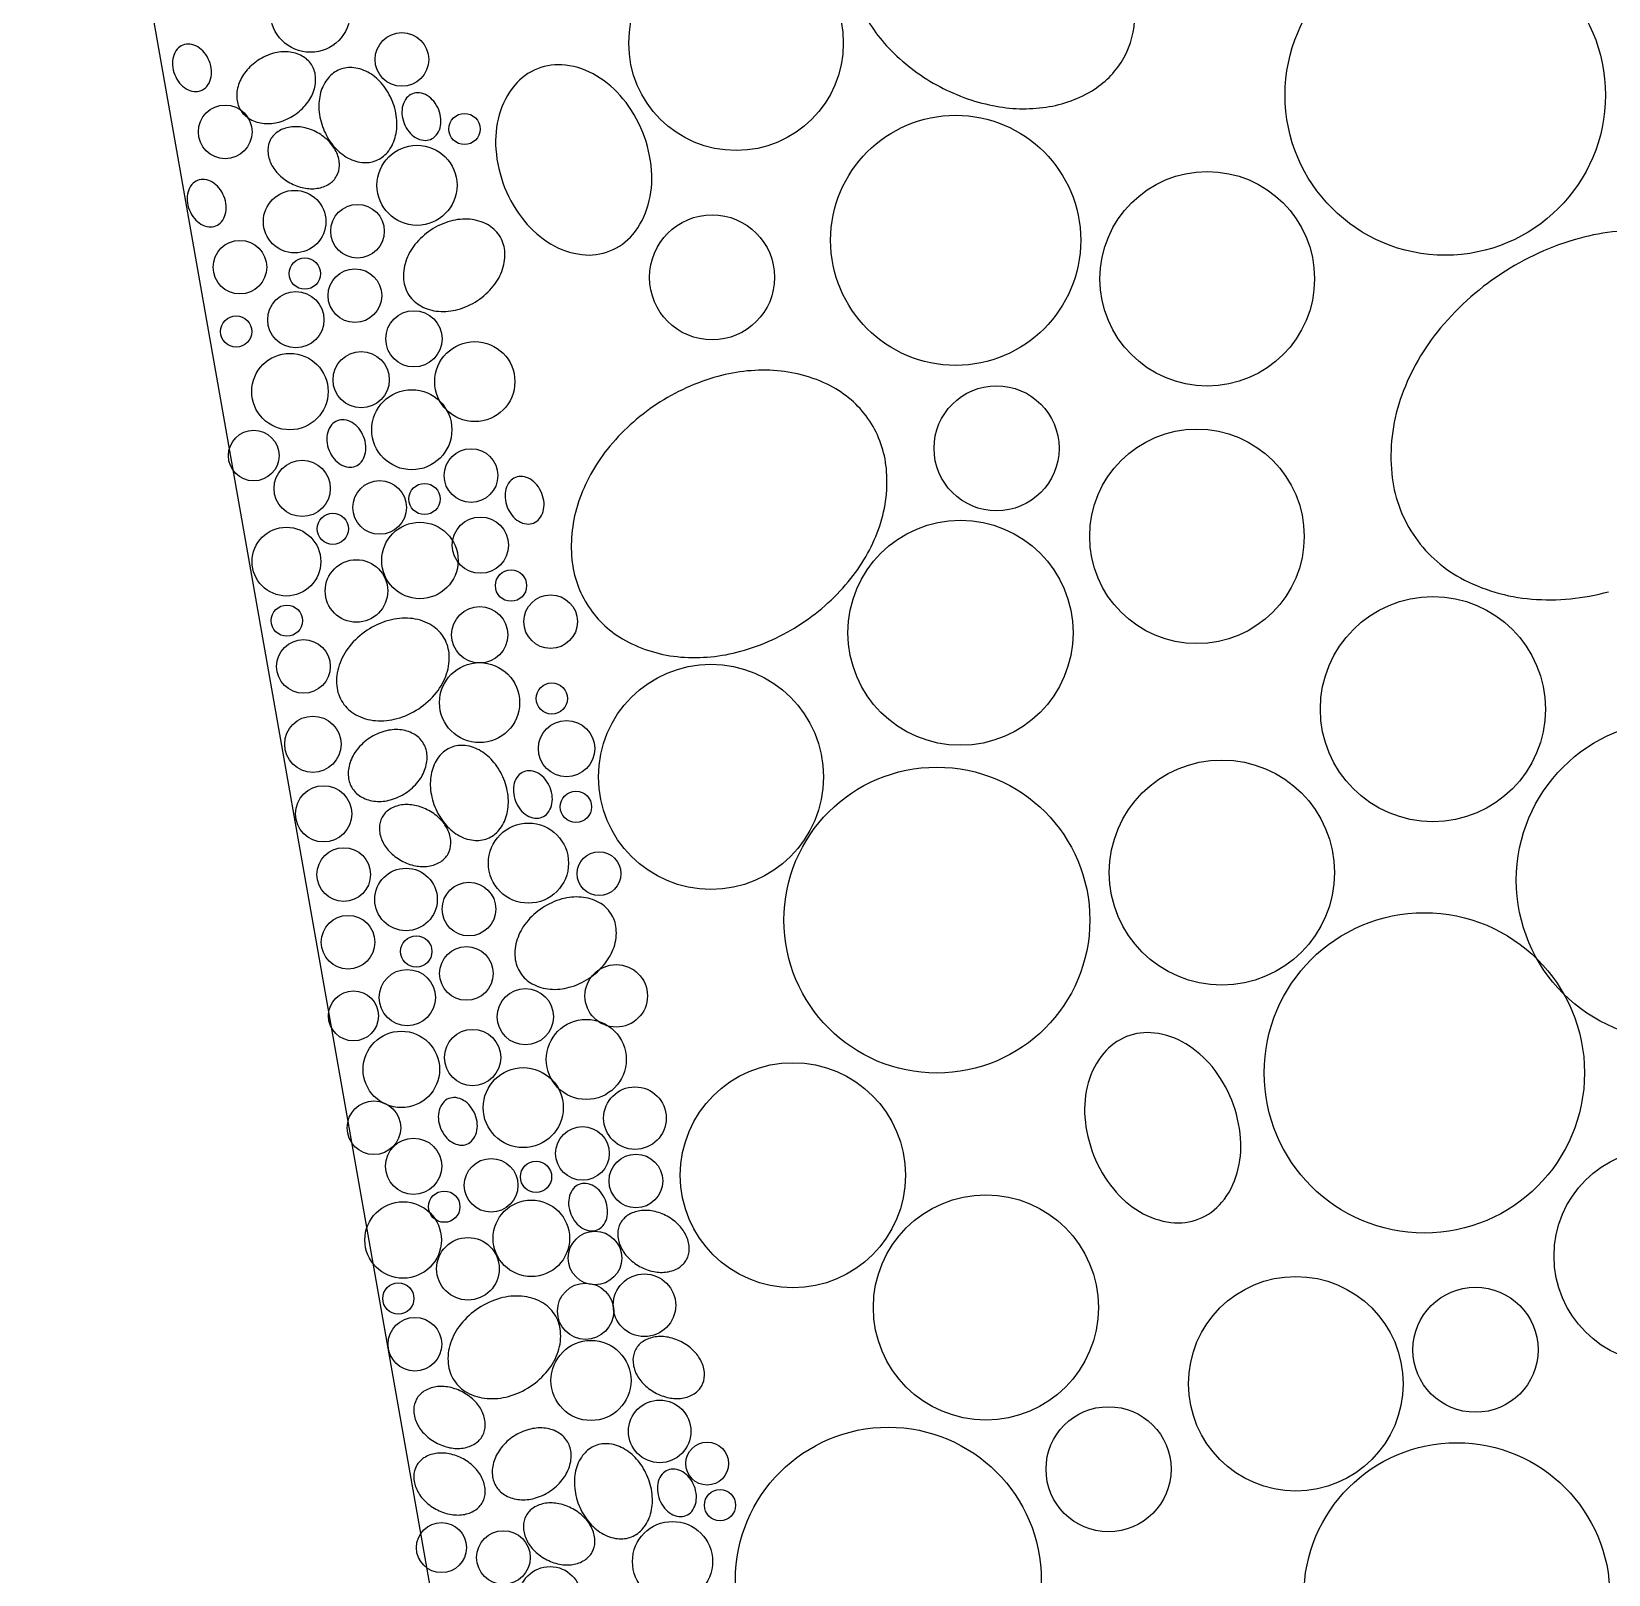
# Paper-space layout 'ESC' of a CAD drawing. Header units: feet, sheet in inches. Extents: x -1.2 to 33.8, y 0.1 to 22.9.
# Drawn here: x 23.7663 to 24.0467, y 6.2263 to 6.5007 of the extents above; entities that cross this region are included whole.
import ezdxf

# ---------------------------------------------------------------- set-up
doc = ezdxf.new("R2010")
doc.units = ezdxf.units.FT
doc.header["$MEASUREMENT"] = 0
doc.layers.add('TBLK', color=7, linetype='Continuous')

# ---------------------------------------------------------------- blocks, each defined once
blk = doc.blocks.new('ESC DET')
at = {"layer": 'TBLK'}
blk.add_line((25.41901707940724, 7.134168647640254), (25.52127891532138, 6.554957609022447), dxfattribs=at)
for centre, radius in [((25.54430051676635, 7.007325736893778), 0.0190758378804072), ((25.67042125201265, 6.998114245383955), 0.0284806806216655), ((25.46861038541075, 7.012838637328104), 0.0071201701554164), ((25.48488038217288, 7.004443413145959), 0.0047689594701018), ((25.45346173457487, 6.991572245217592), 0.0047689594701018), ((25.49601144067118, 6.992077956573797), 0.0027795383927518), ((25.58334819395447, 6.972286710774336), 0.0222363071420141), ((25.48756605053563, 6.982066345666271), 0.0071201701554164), ((25.62809315765516, 6.965443747884473), 0.0190758378804072), ((25.46579778602108, 6.975609462013852), 0.0055590767855035), ((25.47698402694623, 6.973898721291386), 0.0047689594701018), ((25.54003705755995, 6.965694695419453), 0.0111181535710071), ((25.45607871726784, 6.967511983531475), 0.0047689594701018), ((25.46761678719331, 6.966363449430668), 0.0027795383927518), ((25.47652573020572, 6.962449038291505), 0.0047689594701018), ((25.46601421133597, 6.958163510551361), 0.0050031691069532), ((25.45541281370919, 6.956056277130453), 0.0027795383927518), ((25.48701631476451, 6.954767815693027), 0.0050031691069532), ((25.46496327027219, 6.945389105128827), 0.006799399824568), ((25.47763351433096, 6.947502647951284), 0.0050031691069532), ((25.4978437901837, 6.947161323465382), 0.0071201701554164), ((25.59062419864329, 6.935302660441631), 0.0111181535710071), ((25.48663566664516, 6.93859959680807), 0.0071201701554164), ((25.45853241609468, 6.933996533738148), 0.0045028521962579), ((25.62625997069295, 6.919645015884905), 0.0190758378804072), ((25.49716938199742, 6.930454621024249), 0.0047689594701018), ((25.46714291026481, 6.928169598021329), 0.0050031691069532), ((25.48092217392401, 6.924780336326665), 0.0047689594701018), ((25.48890972058586, 6.926288806689224), 0.0027795383927518), ((25.47259559653477, 6.920980148763116), 0.0027795383927518), ((25.46434184788051, 6.915158824344952), 0.0061194598421112), ((25.48808013438807, 6.915356240642789), 0.006799399824568), ((25.4988268298974, 6.91807332018057), 0.0050031691069532), ((25.58421389521404, 6.902502904924385), 0.0200126764278127), ((25.47679694165196, 6.909939965676659), 0.0055590767855035), ((25.50427951616734, 6.910883870922357), 0.0027795383927518), ((25.46442284115242, 6.904655591388649), 0.0027795383927518), ((25.49870978524532, 6.902144541653103), 0.0050031691069532), ((25.51132933067023, 6.90447668844209), 0.0047689594701018), ((25.6682223089282, 6.888920125491021), 0.0200126764278127), ((25.46737587517454, 6.896520885603282), 0.0047689594701018), ((25.49868785570903, 6.890080535609423), 0.0071201701554164), ((25.5398412580524, 6.876882299921329), 0.0200126764278127), ((25.51152784065695, 6.890801990065521), 0.0027795383927518), ((25.46904849986414, 6.882680366867236), 0.0050031691069532), ((25.51415710495803, 6.881897991157994), 0.0050031691069532), ((25.71153221060495, 6.858494156580529), 0.0284806806216655), ((25.630691107194, 6.859859454524023), 0.0200126764278127), ((25.58001013095886, 6.851405283234224), 0.027197599298272), ((25.47095750542224, 6.870303829673882), 0.0050031691069532), ((25.51583050867493, 6.871546220514768), 0.0027795383927518), ((25.50738511853936, 6.861534609607242), 0.0071201701554164), ((25.47453338341988, 6.859506203321013), 0.0047689594701018), ((25.51994615412877, 6.859668870590911), 0.0038913537498525), ((25.48561685402486, 6.855077725954831), 0.0055590767855035), ((25.49680309495003, 6.853366985232358), 0.0047689594701018), ((25.47530133279522, 6.847483585288162), 0.0047689594701018), ((25.66669971645079, 6.82424724995123), 0.0284806806216655), ((25.48743585519707, 6.84583171337164), 0.0027795383927518), ((25.49634479820947, 6.841917302232476), 0.0047689594701018), ((25.48583327933972, 6.837631774492339), 0.0050031691069532), ((25.52298897477736, 6.837939092848126), 0.0055590767855035), ((25.47626749195288, 6.834366070016858), 0.0044472614284028), ((25.50683538276825, 6.834236079633998), 0.0050031691069532), ((25.48478233827593, 6.824857369069799), 0.006799399824568), ((25.49745258233471, 6.826970911892249), 0.0050031691069532), ((25.51766285818746, 6.826629587406354), 0.0071201701554164), ((25.55440381259258, 6.80604005637065), 0.0200126764278127), ((25.50645473464891, 6.818067860749041), 0.0071201701554164), ((25.52631662672072, 6.816196011393389), 0.0055590767855035), ((25.47990883602264, 6.814485270670917), 0.0047689594701018), ((25.51698845000117, 6.809922884965192), 0.0047689594701018), ((25.48696197826856, 6.807637861962301), 0.0050031691069532), ((25.50074124192776, 6.804248600267636), 0.0047689594701018), ((25.52649601148607, 6.805020625393498), 0.0047689594701018), ((25.70883457785981, 6.791667346815866), 0.0190758378804072), ((25.5087287885896, 6.805757070630195), 0.0027795383927518), ((25.4924146645385, 6.800448412704088), 0.0027795383927518), ((25.48509231479395, 6.794530249501536), 0.006799399824568), ((25.50789920239179, 6.794824504583767), 0.006799399824568), ((25.58872869092937, 6.782527254804274), 0.0200126764278127), ((25.49661600965573, 6.78940822961763), 0.0055590767855035), ((25.5192117361177, 6.791323276748083), 0.0047689594701018), ((25.48424190915615, 6.784123855329627), 0.0027795383927518), ((25.51754196543484, 6.781859371851868), 0.0050031691069532), ((25.52800998549483, 6.782925218279383), 0.0055590767855035), ((25.64384574556612, 6.768970208025652), 0.0190758378804072), ((25.67579593221354, 6.775004089475788), 0.0111181535710071), ((25.48719494317826, 6.775989149544254), 0.0047689594701018), ((25.5185069237128, 6.769548799550395), 0.0071201701554164), ((25.53072391491991, 6.760488732266135), 0.0055590767855035), ((25.61053943600913, 6.753769457771414), 0.0111181535710071), ((25.57138125540109, 6.734041725959751), 0.027197599298272), ((25.53916843653956, 6.754764574196346), 0.0038151675760814), ((25.67247758742234, 6.731273825290126), 0.027197599298272), ((25.5414465955591, 6.74737059758912), 0.0027795383927518), ((25.49190977238495, 6.739823558363293), 0.0044472614284028), ((25.53300120542357, 6.737358986681573), 0.0071201701554164), ((25.50292815956717, 6.738067364990409), 0.0047689594701018), ((25.51123294090905, 6.730902103029154), 0.0055590767855035)]:
    blk.add_circle(centre, radius, dxfattribs=at)
for centre, radius, start, end in [((25.59144054904575, 7.025505860771263), 0.0275996766164192, 203.9089336687919, 223.6399421360474), ((25.59961463857245, 7.012290545695843), 0.0155913466204691, 331.0705872080547, 359.7256595444667), ((25.44764035742821, 7.004008135842791), 0.003534627096744, 140.3433529634928, 164.5266270878664), ((25.44686899681053, 7.004647546446231), 0.0025327073782669, 111.6882806263514, 140.3433529624951), ((25.44686899681056, 7.004647546446288), 0.0025327073782213, 83.03320829097684, 111.6882806274358), ((25.44674746991104, 7.003653024282153), 0.0035346270966931, 58.84993416723442, 83.03320829165357), ((25.44625669862486, 7.002841068415565), 0.0044833782677596, 39.11892569787893, 58.84993416525549), ((25.4452876964171, 7.002053050069792), 0.0057323531241554, 21.68828062704061, 39.11892569895265), ((25.46457848325509, 6.996318663928025), 0.009567666351717, 105.5011435002957, 123.4083202286483), ((25.46406520201372, 6.998169352861519), 0.0076471176901876, 85.45039569419023, 105.501143500245), ((25.46418196906017, 6.999636775376468), 0.0061750567605622, 61.3753905887291, 85.45039569413956), ((25.4649367189358, 7.001019670970083), 0.0045996052070066, 33.40832022874266, 61.3753905889378), ((25.59700478374644, 7.030812011358523), 0.035288365832318, 223.6399421360833, 241.0705872080329), ((25.4485547206794, 7.003755018025588), 0.0044833782677622, 164.5266270883507, 184.2576355555563), ((25.44980024874004, 7.003847743653326), 0.0057323531241659, 184.2576355553942, 201.6882806273071), ((25.4452876964171, 7.002053050069771), 0.0057323531241659, 4.257635555394387, 21.68828062730729), ((25.44653322447774, 7.002145775697502), 0.0044833782677622, 344.5266270883507, 4.257635555556397), ((25.46307930394931, 6.997519067431293), 0.0076471176901487, 141.3154969567203, 161.3662447628043), ((25.46457848325501, 6.996318663928025), 0.0095676663516874, 123.408320228361, 141.3154969567262), ((25.46493671893582, 7.001019670970133), 0.0045996052069452, 5.441249868167887, 33.40832022834196), ((25.47570263028506, 6.997947800573558), 0.0050654147565046, 111.6882806274976, 140.3433529639106), ((25.47570263028497, 6.997947800573586), 0.005065414756448, 83.03320829033169, 111.6882806267116), ((25.47545957648586, 6.995958756245289), 0.0070692541934252, 58.84993416663646, 83.03320829098831), ((25.512731064746, 6.993378208595383), 0.0101308295130055, 111.6882806273469, 140.3433529636822), ((25.51273106474596, 6.993378208595383), 0.0101308295129812, 83.03320829071353, 111.688280627045), ((25.51224495714761, 6.989400119938909), 0.0141385083868289, 58.84993416631679, 83.03320829074305), ((25.59961463857251, 7.012290545695814), 0.0155913466204033, 302.4155148716426, 331.0705872080447), ((25.44980024874004, 7.003847743653298), 0.0057323531241554, 201.6882806270405, 219.1189256989526), ((25.44883124653225, 7.003059725307639), 0.0044833782677888, 219.1189256994817, 238.8499341667682), ((25.44821894834664, 7.001253247276809), 0.0025327073782081, 291.6882806268317, 320.3433529630812), ((25.44744758772894, 7.001892657880307), 0.003534627096744, 320.3433529634927, 344.5266270878663), ((25.4616844079623, 6.99798941683927), 0.0061750567606361, 161.3662447629141, 185.4412498682935), ((25.46336836643979, 7.000870278713942), 0.0061750567606361, 341.3662447629141, 5.441249868293743), ((25.47724535152026, 6.996668979366627), 0.0070692541933972, 140.343352963554, 164.5266270879044), ((25.47447803391376, 6.994334844512034), 0.0089667565355186, 39.11892569905456, 58.8499341663263), ((25.47254002949819, 6.99275880782056), 0.0114647062483206, 21.68828062749438, 39.11892569946818), ((25.51581650721642, 6.990820566181578), 0.0141385083867591, 140.3433529635699, 164.5266270879855), ((25.5102818720035, 6.986152296472336), 0.0179335130710373, 39.11892569905456, 58.8499341663263), ((25.59700478374644, 7.030812011358523), 0.0352883658323235, 241.0705872080329, 258.501232279988), ((25.44834047524624, 7.002247769440965), 0.0035346270967321, 238.8499341660385, 263.0332082903227), ((25.44821894834662, 7.001253247276809), 0.0025327073782213, 263.0332082909768, 291.6882806274358), ((25.46011605546624, 6.997840024583072), 0.0045996052069452, 185.4412498681674, 213.4083202283419), ((25.46047429114695, 7.002541031625216), 0.0095676663517771, 303.4083202288409, 321.3154969571561), ((25.46197347045287, 7.00134062812194), 0.0076471176900762, 321.3154969563171, 341.3662447623939), ((25.47907407802267, 6.996162743732081), 0.0089667565355159, 164.5266270875939, 184.2576355548237), ((25.47254002949804, 6.992758807820645), 0.0114647062483907, 4.257635554943376, 21.68828062688183), ((25.48844556994968, 6.995340013661507), 0.003534627096701, 140.3433529642098, 164.5266270886392), ((25.48767420933199, 6.99597942426489), 0.0025327073782447, 111.6882806257473, 140.3433529620798), ((25.48767420933206, 6.995979424264947), 0.0025327073782213, 83.03320829097684, 111.6882806274358), ((25.48755268243244, 6.994984902100784), 0.0035346270967321, 58.84993416603898, 83.03320829032266), ((25.48706191114643, 6.994172946234111), 0.0044833782677888, 39.11892569948174, 58.84993416676824), ((25.48609290893864, 6.993384927888459), 0.0057323531241554, 21.68828062704061, 39.11892569895265), ((25.50640586317217, 6.983000223089464), 0.0229294124966984, 21.68828062712101, 39.11892569907459), ((25.5963083464974, 7.01749731138734), 0.02175916440733, 278.2322407473468, 302.4155148717333), ((25.4601160554663, 6.997840024583072), 0.00459960520697, 213.4083202281452, 241.3753905882806), ((25.46087080534191, 6.999222920176793), 0.0061750567606172, 241.3753905889846, 265.4503956944475), ((25.460474291147, 7.002541031625301), 0.009567666351813, 285.5011434999459, 303.4083202282694), ((25.48156513414397, 6.996348194987578), 0.0114647062482733, 184.2576355549857, 201.6882806269601), ((25.48935993320091, 6.995086895844255), 0.0044833782677622, 164.5266270883507, 184.2576355555563), ((25.49060546126156, 6.995179621471986), 0.0057323531241659, 184.2576355553942, 201.6882806273071), ((25.48609290893864, 6.993384927888516), 0.0057323531241341, 4.257635554556264, 21.68828062650727), ((25.48733843699929, 6.993477653516161), 0.0044833782677336, 344.5266270882528, 4.257635555583749), ((25.51947396022137, 6.989808094912528), 0.0179335130710669, 164.5266270878197, 184.2576355550917), ((25.59547206770301, 7.023277641883242), 0.0275996766163542, 258.5012322799373, 278.2322407472004), ((25.46098757238837, 7.0006903426916), 0.0076471176900968, 265.4503956941387, 285.50114350021), ((25.46494410242908, 6.988329865851841), 0.0038978366551002, 122.4155148720231, 151.0705872082811), ((25.46577067544781, 6.987028174428909), 0.0054397911018375, 98.23224074695072, 122.415514871252), ((25.46597974514648, 6.985583091804957), 0.0068999191540845, 78.5012322801126, 98.23224074738593), ((25.46559656613561, 6.983699499436123), 0.0088220914580878, 61.07058720826369, 78.50123228023476), ((25.46559656613547, 6.983699499436123), 0.0088220914581401, 43.63994213569696, 61.07058720761016), ((25.48156513414407, 6.996348194987692), 0.011464706248428, 201.6882806272818, 219.1189256992171), ((25.47503108561947, 6.992944259076049), 0.0089667565354936, 344.5266270881248, 4.257635555386924), ((25.49060546126156, 6.995179621471957), 0.0057323531241554, 201.6882806270405, 219.1189256989526), ((25.48963645905379, 6.994391603126184), 0.0044833782677596, 219.1189256978789, 238.8499341652555), ((25.48902416086812, 6.992585125095525), 0.0025327073782669, 291.6882806263515, 320.343352962495), ((25.48825280025044, 6.993224535698909), 0.0035346270967286, 320.3433529645071, 344.526627088764), ((25.50640586317227, 6.983000223089493), 0.0229294124966051, 4.257635555190155, 21.68828062713417), ((25.46648603920007, 6.988322482779703), 0.0054397911017517, 179.725659544009, 203.9089336684726), ((25.46494410242914, 6.988329865851805), 0.0038978366551675, 151.0705872083198, 179.7256595445757), ((25.46698762481082, 6.985026037082948), 0.0068999191540582, 23.90893366904012, 43.6399421363335), ((25.47962712972839, 6.994772158296188), 0.0089667565355186, 219.1189256990545, 238.8499341663258), ((25.47685981212188, 6.992438023441652), 0.0070692541934402, 320.3433529631955, 344.5266270875174), ((25.48914568776766, 6.993579647259603), 0.0035346270966931, 238.8499341672345, 263.0332082916535), ((25.48902416086809, 6.992585125095469), 0.0025327073782213, 263.0332082909768, 291.6882806274358), ((25.524456072464, 6.99017899742348), 0.0229294124966852, 184.2576355551024, 201.6882806270547), ((25.46782087479391, 6.988914249513075), 0.0068999191541206, 203.9089336685318, 223.6399421358391), ((25.46986439717559, 6.985610420744239), 0.0038978366551102, 331.0705872079108, 359.7256595441493), ((25.46832246040449, 6.98561780381627), 0.0054397911018654, 359.7256595446201, 23.90893366893465), ((25.47864558715629, 6.993148246562927), 0.0070692541934252, 238.8499341666365, 263.0332082909883), ((25.47840253335716, 6.991159202234629), 0.005065414756448, 263.0332082903313, 291.6882806267116), ((25.47840253335706, 6.991159202234658), 0.0050654147565046, 291.6882806274976, 320.3433529639107), ((25.44948597950352, 6.980587284760114), 0.0025327073782669, 111.6882806263514, 140.3433529624951), ((25.44948597950353, 6.980587284760171), 0.0025327073782213, 83.03320829097684, 111.6882806274358), ((25.44936445260392, 6.979592762596008), 0.0035346270967286, 58.84993416643762, 83.03320829078531), ((25.4488736813179, 6.97878080672942), 0.0044833782677299, 39.11892569862742, 58.84993416588391), ((25.46921193346904, 6.990240787159893), 0.0088220914580593, 223.6399421362125, 241.0705872081734), ((25.46986439717559, 6.985610420744239), 0.0038978366551141, 302.4155148714401, 331.0705872079108), ((25.5113879754148, 6.98337112560048), 0.0179335130710955, 344.5266270878442, 4.257635555084882), ((25.45117170337232, 6.979694756339472), 0.0044833782677622, 164.5266270883507, 184.2576355555563), ((25.45025734012115, 6.979947874156674), 0.003534627096744, 140.3433529634928, 164.5266270878664), ((25.44790467911008, 6.977992788383683), 0.0057323531241554, 21.68828062704061, 39.11892569895265), ((25.44790467911008, 6.977992788383647), 0.0057323531241659, 4.257635555394387, 21.68828062730729), ((25.46921193346905, 6.990240787159929), 0.0088220914580935, 241.0705872081004, 258.5012322800519), ((25.46882875445828, 6.988357194791094), 0.0068999191541006, 258.5012322794113, 278.2322407466431), ((25.46903782415679, 6.986912112167114), 0.0054397911018441, 278.2322407475497, 302.4155148719252), ((25.52445607246391, 6.990178997423423), 0.0229294124965812, 201.6882806270007, 219.1189256989422), ((25.452417231433, 6.97978748196721), 0.0057323531241659, 184.2576355553942, 201.6882806273071), ((25.452417231433, 6.979787481967181), 0.0057323531241554, 201.6882806270405, 219.1189256989526), ((25.44915020717072, 6.978085514011385), 0.0044833782677622, 344.5266270883507, 4.257635555556397), ((25.51504542841972, 6.982358654331508), 0.0141385083868098, 320.3433529633007, 344.5266270876792), ((25.45144822922527, 6.978999463621522), 0.004483378267858, 219.1189256987867, 238.8499341660151), ((25.4509574579391, 6.978187507754735), 0.003534627096611, 238.8499341665118, 263.0332082910215), ((25.45083593103957, 6.977192985590742), 0.0025327073782747, 263.0332082904892, 291.6882806269556), ((25.4508359310396, 6.977192985590693), 0.0025327073782081, 291.6882806268317, 320.3433529630812), ((25.45006457042192, 6.977832396194183), 0.003534627096744, 320.3433529634927, 344.5266270878663), ((25.49680999810291, 6.963840687921442), 0.0123012853093457, 105.5011435005086, 123.4083202288234), ((25.49615006507821, 6.966220145121726), 0.009832008458717, 85.450395693908, 105.501143500027), ((25.49630019413797, 6.96810683121217), 0.0079393586922598, 61.37539058865117, 85.45039569402358), ((25.49727058683528, 6.969884839832697), 0.0059137781232179, 33.40832022854084, 61.37539058871564), ((25.5205800636327, 6.98702692404075), 0.0179335130711111, 219.11892569921, 238.8499341664686), ((25.49488248185264, 6.965384063854197), 0.0098320084587819, 141.3154969569073, 161.366244762994), ((25.49680999810281, 6.963840687921293), 0.012301285309397, 123.4083202280079, 141.3154969563562), ((25.49727058683524, 6.969884839832697), 0.005913778123238, 5.441249868271469, 33.40832022838704), ((25.51861697848856, 6.983779100574063), 0.0141385083868038, 238.8499341662568, 263.033208290613), ((25.51813087089016, 6.979801011917589), 0.010130829512965, 291.6882806272558, 320.3433529637033), ((25.70739704228161, 6.925211614404491), 0.0492051412374798, 105.5011435001736, 123.4083202285083), ((25.70475731018313, 6.934729443205621), 0.0393280338350296, 85.45039569401133, 105.501143500092), ((25.49308904415498, 6.965988798807276), 0.0079393586922117, 161.3662447628016, 185.4412498681686), ((25.49525413362611, 6.969692764074767), 0.0079393586922117, 341.3662447628016, 5.441249868168818), ((25.51813087089023, 6.979801011917589), 0.0101308295129439, 263.0332082905323, 291.6882806269539), ((25.49346069592853, 6.970297499027846), 0.0098320084587003, 321.3154969567242, 341.3662447628334), ((25.70739704228161, 6.925211614404434), 0.0492051412375295, 123.4083202284717, 141.3154969568154), ((25.4910725909458, 6.965796723049346), 0.005913778123214, 185.4412498682977, 213.4083202285407), ((25.49153317967821, 6.971840874960657), 0.0123012853093925, 303.4083202286761, 321.3154969570245), ((25.4910725909458, 6.965796723049403), 0.0059137781232546, 213.4083202290051, 241.3753905892268), ((25.49204298364308, 6.967574731669809), 0.0079393586921693, 241.3753905889985, 265.4503956943874), ((25.49153317967824, 6.971840874960693), 0.012301285309386, 285.5011435000502, 303.4083202283786), ((25.49219311270287, 6.969461417760373), 0.0098320084587447, 265.4503956939215, 285.5011434999822), ((25.6996869772805, 6.93138511813581), 0.039328033834928, 141.3154969568551, 161.3662447629396), ((25.54922475799646, 6.918600690512195), 0.0305884707605334, 85.45039569410649, 105.5011435001901), ((25.54969182618225, 6.924470380571565), 0.0247002270424803, 61.37539058871889, 85.45039569411549), ((25.55127788296186, 6.911197934777898), 0.0382706654069405, 105.501143500084, 123.4083202284225), ((25.55271082568495, 6.930001962946437), 0.0183984208277973, 33.40832022854084, 61.37539058875183), ((25.69251322649011, 6.933804057948097), 0.0317574347689068, 161.3662447628348, 185.4412498682103), ((25.55127788296199, 6.911197934777955), 0.0382706654069738, 123.4083202286492, 141.3154969569952), ((25.47601516002848, 6.93696310913469), 0.0044833782677336, 164.526627088253, 184.2576355555837), ((25.47510079677735, 6.937216226951885), 0.003534627096744, 140.3433529634928, 164.5266270878664), ((25.47432943615965, 6.937855637555382), 0.0025327073782081, 111.6882806268316, 140.3433529630813), ((25.4743294361597, 6.937855637555325), 0.0025327073782853, 83.03320829113433, 111.6882806275593), ((25.47420790926008, 6.936861115391219), 0.0035346270967321, 58.84993416603898, 83.03320829032266), ((25.47371713797409, 6.936049159524631), 0.004483378267715, 39.11892569885908, 58.84993416619835), ((25.47274813576626, 6.935261141178894), 0.0057323531241331, 21.68828062714734, 39.11892569913394), ((25.55271082568495, 6.930001962946465), 0.0183984208277726, 5.441249868265193, 33.40832022846617), ((25.47726068808914, 6.93705583476242), 0.0057323531241392, 184.2576355554155, 201.6882806274138), ((25.47726068808914, 6.937055834762385), 0.0057323531241331, 201.6882806271472, 219.1189256991338), ((25.47274813576626, 6.935261141178865), 0.0057323531241392, 4.257635555415646, 21.68828062741395), ((25.47399366382693, 6.935353866806603), 0.0044833782677336, 344.5266270882528, 4.257635555583749), ((25.54528116573881, 6.915999548791158), 0.0305884707604855, 141.3154969568213, 161.3662447629061), ((25.47629168588144, 6.93626781641674), 0.004483378267858, 219.1189256987867, 238.8499341660151), ((25.47580091459528, 6.935455860550038), 0.0035346270966931, 238.8499341672345, 263.0332082916535), ((25.47567938769574, 6.934461338385903), 0.0025327073782213, 263.0332082909768, 291.6882806274358), ((25.47567938769577, 6.934461338385903), 0.0025327073782081, 291.6882806268317, 320.3433529630812), ((25.47490802707808, 6.935100748989394), 0.003534627096744, 320.3433529634927, 344.5266270878663), ((25.50678471640993, 6.927119949111104), 0.003534627096744, 140.3433529634928, 164.5266270878664), ((25.5060133557923, 6.927759359714623), 0.002532707378234, 111.6882806280399, 140.3433529644114), ((25.50601335579223, 6.927759359714623), 0.0025327073782, 83.03320828960737, 111.6882806262279), ((25.50589182889272, 6.926764837550467), 0.0035346270966931, 58.84993416723442, 83.03320829165357), ((25.50540105760666, 6.925952881683794), 0.0044833782677888, 39.11892569948174, 58.84993416676824), ((25.54643741570089, 6.929404393921717), 0.0247002270424584, 341.3662447629137, 5.441249868312623), ((25.68444741365348, 6.93303575491637), 0.0236551124929199, 185.441249868347, 213.4083202285216), ((25.50769907966107, 6.926866831293881), 0.0044833782677314, 164.5266270878989, 184.2576355552172), ((25.50894460772172, 6.92695955692164), 0.0057323531241392, 184.2576355554155, 201.6882806274138), ((25.50443205539886, 6.925164863338141), 0.0057323531241331, 21.68828062714734, 39.11892569913394), ((25.50443205539874, 6.925164863338085), 0.0057323531242566, 4.257635555330272, 21.68828062725642), ((25.50894460772172, 6.926959556921604), 0.0057323531241331, 201.6882806271472, 219.1189256991338), ((25.50659194671075, 6.92500447114862), 0.0035346270966886, 320.3433529632567, 344.5266270876177), ((25.50567758345951, 6.925257588965844), 0.0044833782677314, 344.5266270878989, 4.257635555217508), ((25.53970158179075, 6.917880946422992), 0.0247002270424584, 161.3662447629138, 185.4412498683125), ((25.50797560551396, 6.926171538575959), 0.0044833782677888, 219.1189256994817, 238.8499341667682), ((25.50748483422793, 6.925359582709201), 0.0035346270966465, 238.8499341657146, 263.0332082901532), ((25.50736330732833, 6.924365060545123), 0.0025327073782213, 263.0332082909768, 291.6882806274358), ((25.50736330732833, 6.924365060545173), 0.0025327073782707, 291.6882806269556, 320.3433529634104), ((25.54085783175273, 6.931285791553551), 0.0305884707605399, 321.3154969568468, 341.3662447629396), ((25.68444741365342, 6.933035754916313), 0.0236551124928465, 213.4083202284824, 241.3753905886818), ((25.53342817180666, 6.917283377398208), 0.0183984208277568, 185.441249868176, 213.4083202283914), ((25.5348611145297, 6.936087405566754), 0.0382706654069245, 303.4083202285415, 321.3154969568805), ((25.68832898444267, 6.940147789398383), 0.0317574347689508, 241.3753905886924, 265.4503956940624), ((25.68892950068153, 6.94769453376035), 0.0393280338349465, 265.4503956940431, 285.5011435001259), ((25.53342817180666, 6.917283377398265), 0.0183984208277973, 213.4083202285407, 241.3753905887518), ((25.48620554436553, 6.891524780722067), 0.0136680947882083, 105.5011435002285, 123.4083202285347), ((25.48547228544927, 6.894168622055739), 0.0109244538430563, 85.45039569413956, 105.5011435002332), ((25.4856390955156, 6.896264939934037), 0.0088215096580799, 61.37539058861686, 85.45039569396764), ((25.53486111452965, 6.936087405566811), 0.038270665406988, 285.5011435001969, 303.4083202285303), ((25.48620554436553, 6.891524780722067), 0.0136680947882069, 123.4083202285347, 141.3154969568473), ((25.48671730962371, 6.898240505068005), 0.0065708645813247, 33.40832022812236, 61.37539058835759), ((25.48671730962371, 6.898240505067984), 0.0065708645813446, 5.441249868206856, 33.4083202283316), ((25.48406385964298, 6.89323964286964), 0.0109244538430397, 141.3154969566903, 161.3662447627968), ((25.48447680605802, 6.898027087559124), 0.008821509657975, 341.3662447629969, 5.441249868421385), ((25.53644717130937, 6.922814959773172), 0.0247002270425089, 241.3753905887509, 265.4503956941204), ((25.53691423949521, 6.928684649832514), 0.0305884707605458, 265.450395693999, 285.5011435000717), ((25.48207115109013, 6.893911570595316), 0.0088215096580609, 161.3662447629992, 185.441249868368), ((25.47983064752432, 6.893698153086456), 0.0065708645813446, 185.4412498682068, 213.4083202283316), ((25.48248409750512, 6.898699015284829), 0.0109244538430397, 321.3154969566904, 341.3662447627967), ((25.47983064752432, 6.893698153086456), 0.0065708645813499, 213.4083202283316, 241.3753905884772), ((25.48034241278255, 6.900413877432394), 0.0136680947882069, 303.4083202285347, 321.3154969568473), ((25.48090886163241, 6.895673718220396), 0.0088215096580467, 241.3753905889443, 265.4503956943254), ((25.48107567169878, 6.897770036098722), 0.0109244538430563, 265.4503956941395, 285.5011435002332), ((25.48034241278255, 6.900413877432394), 0.0136680947882083, 285.5011435002285, 303.4083202285347), ((25.48439755125887, 6.875786927868968), 0.009567666351741, 105.5011435002501, 123.4083202285537), ((25.48388427001748, 6.877637616802576), 0.0076471176900968, 85.45039569413916, 105.5011435002099), ((25.48400103706391, 6.879105039317354), 0.0061750567606481, 61.37539058887844, 85.45039569420287), ((25.48475578693954, 6.88048793491114), 0.0045996052069447, 33.40832022784582, 61.375390588109), ((25.48289837195301, 6.876987331372265), 0.007647117690067, 141.3154969564845, 161.3662447625979), ((25.4843975512589, 6.875786927868968), 0.0095676663517771, 123.4083202288409, 141.3154969571561), ((25.48475578693958, 6.880487934911111), 0.0045996052069452, 5.441249868167887, 33.40832022834196), ((25.49552169828882, 6.877416064514529), 0.0050654147565046, 111.6882806274976, 140.3433529639106), ((25.49552169828873, 6.877416064514558), 0.005065414756448, 83.03320829033169, 111.6882806267116), ((25.49527864448964, 6.875427020186296), 0.0070692541933967, 58.8499341665161, 83.03320829096), ((25.48150347596606, 6.877457680780241), 0.0061750567606361, 161.3662447629141, 185.4412498682935), ((25.48318743444356, 6.880338542654913), 0.0061750567606361, 341.3662447629141, 5.441249868293743), ((25.49706441952403, 6.876137243307542), 0.0070692541934402, 140.3433529631955, 164.5266270875174), ((25.49429710191752, 6.873803108453013), 0.0089667565355186, 39.11892569905456, 58.8499341663263), ((25.49235909750186, 6.872227071761616), 0.0114647062483554, 21.68828062680144, 39.11892569877132), ((25.47993512347002, 6.877308288524043), 0.0045996052069452, 185.4412498681674, 213.4083202283419), ((25.48029335915084, 6.882009295566187), 0.0095676663517053, 303.4083202282664, 321.3154969565919), ((25.48179253845654, 6.880808892062797), 0.0076471176900939, 321.3154969572245, 341.3662447633472), ((25.49889314602641, 6.875631007673145), 0.0089667565354936, 164.5266270881248, 184.2576355553867), ((25.49235909750195, 6.872227071761531), 0.0114647062483051, 4.257635555405004, 21.68828062736105), ((25.50826463795347, 6.874808277602485), 0.003534627096701, 140.3433529642098, 164.5266270886392), ((25.50749327733576, 6.875447688205897), 0.0025327073782264, 111.6882806259874, 140.3433529625805), ((25.50749327733583, 6.875447688205919), 0.0025327073782213, 83.03320829097684, 111.6882806274358), ((25.50737175043618, 6.874453166041791), 0.0035346270967036, 58.8499341657978, 83.03320829026647), ((25.50688097915022, 6.873641210175082), 0.0044833782677888, 39.11892569948174, 58.84993416676824), ((25.50591197694238, 6.87285319182943), 0.0057323531241554, 21.68828062704061, 39.11892569895265), ((25.47993512347005, 6.877308288524015), 0.0045996052069447, 213.4083202278457, 241.375390588109), ((25.48068987334566, 6.8786911841178), 0.0061750567606459, 241.3753905891122, 265.4503956944687), ((25.4802933591508, 6.882009295566244), 0.009567666351789, 285.5011434999919, 303.4083202283645), ((25.5013842021477, 6.875816458928549), 0.0114647062482733, 184.2576355549857, 201.6882806269601), ((25.50917900120467, 6.874555159785141), 0.0044833782677558, 164.526627087191, 184.2576355544575), ((25.51042452926529, 6.874647885412964), 0.0057323531241392, 184.2576355554155, 201.6882806274138), ((25.50591197694238, 6.872853191829494), 0.0057323531241341, 4.257635554556264, 21.68828062650727), ((25.50715750500306, 6.872945917457168), 0.0044833782677314, 344.5266270878989, 4.257635555217508), ((25.48080664039215, 6.880158606632579), 0.0076471176900968, 265.4503956941387, 285.50114350021), ((25.48476317043281, 6.867798129792784), 0.0038978366551141, 122.41551487144, 151.0705872079116), ((25.48558974345158, 6.866496438369916), 0.0054397911018132, 98.23224074699394, 122.415514871414), ((25.48579881315022, 6.865051355745928), 0.0068999191540845, 78.5012322801126, 98.23224074738593), ((25.4854156341394, 6.863167763377094), 0.0088220914580878, 61.07058720826369, 78.50123228023476), ((25.48541563413927, 6.863167763377123), 0.0088220914581149, 43.63994213556188, 61.07058720752037), ((25.50138420214782, 6.875816458928549), 0.0114647062483777, 201.6882806267485, 219.1189256986809), ((25.49485015362321, 6.872412523017106), 0.0089667565355159, 344.5266270875937, 4.257635554824106), ((25.5104245292654, 6.8746478854129), 0.0057323531242223, 201.6882806264555, 219.1189256984086), ((25.50945552705749, 6.873859867067248), 0.0044833782677888, 219.1189256994817, 238.8499341667682), ((25.50884322887189, 6.872053389036412), 0.0025327073781897, 291.6882806270722, 320.3433529635814), ((25.5080718682542, 6.872692799639938), 0.003534627096744, 320.3433529634927, 344.5266270878663), ((25.48630510720393, 6.867790746720724), 0.0054397911018392, 179.7256595446187, 203.9089336690571), ((25.48476317043284, 6.867798129792784), 0.0038978366551388, 151.0705872081154, 179.7256595445737), ((25.4868066928146, 6.86449430102392), 0.0068999191540582, 23.90893366904012, 43.6399421363335), ((25.49944619773215, 6.874240422237245), 0.0089667565355924, 219.1189256993662, 238.8499341666107), ((25.49667888012564, 6.871906287382539), 0.0070692541933895, 320.3433529637333, 344.5266270881287), ((25.50896475577141, 6.873047911200582), 0.0035346270966931, 238.8499341672345, 263.0332082916535), ((25.50884322887188, 6.87205338903644), 0.0025327073782213, 263.0332082909768, 291.6882806274358), ((25.48763994279762, 6.868382513454046), 0.006899919154079, 203.9089336689436, 223.6399421361689), ((25.48968346517935, 6.865078684685189), 0.00389783665511, 331.070587208281, 359.7256595445717), ((25.48814152840826, 6.865086067757242), 0.0054397911018654, 359.7256595446201, 23.90893366893465), ((25.49846465516006, 6.87261651050387), 0.0070692541933967, 238.8499341665161, 263.03320829096), ((25.49822160136095, 6.870627466175601), 0.005065414756448, 263.0332082903313, 291.6882806267116), ((25.49822160136088, 6.870627466175636), 0.0050654147565046, 291.6882806274976, 320.3433529639107), ((25.48903100147279, 6.869709051100872), 0.0088220914580593, 223.6399421362125, 241.0705872081734), ((25.4890310014728, 6.8697090511009), 0.0088220914580935, 241.0705872081004, 258.5012322800519), ((25.48968346517935, 6.865078684685246), 0.003897836655128, 302.4155148712134, 331.0705872075414), ((25.48864782246205, 6.867825458732037), 0.0068999191540722, 258.501232279364, 278.2322407466772), ((25.48885689216055, 6.866380376108085), 0.0054397911018441, 278.2322407475497, 302.4155148719252), ((25.51662906610657, 6.843308951862385), 0.0123012853093252, 123.4083202284147, 141.3154969567737), ((25.51662906610671, 6.843308951862328), 0.0123012853094335, 105.5011435004017, 123.4083202287141), ((25.51596913308197, 6.845688409062669), 0.0098320084587447, 85.4503956939215, 105.5011434999822), ((25.51611926214172, 6.847575095153142), 0.0079393586922598, 61.37539058865117, 85.45039569402358), ((25.51708965483904, 6.849353103773704), 0.0059137781231927, 33.40832022830793, 61.37539058858206), ((25.51470154985639, 6.844852327795204), 0.0098320084587728, 141.3154969570382, 161.3662447631522), ((25.517089654839, 6.849353103773704), 0.0059137781232222, 5.441249867994145, 33.40832022815487), ((25.51290811215873, 6.845457062748248), 0.0079393586922117, 161.3662447628016, 185.4412498681686), ((25.51507320162988, 6.849161028015738), 0.0079393586922117, 341.3662447628016, 5.441249868168818), ((25.5132797639323, 6.849765762968817), 0.0098320084587003, 321.3154969567242, 341.3662447628334), ((25.51089165894957, 6.845264986990289), 0.0059137781231982, 185.4412498680202, 213.4083202283079), ((25.51135224768194, 6.851309138901636), 0.0123012853093925, 303.4083202286761, 321.3154969570245), ((25.51089165894957, 6.845264986990289), 0.0059137781231927, 213.4083202283079, 241.375390588582), ((25.51186205164691, 6.847042995610844), 0.0079393586922598, 241.3753905886512, 265.4503956940232), ((25.51135224768201, 6.851309138901657), 0.012301285309386, 285.5011435000502, 303.4083202283786), ((25.51201218070653, 6.848929681701323), 0.0098320084587401, 265.4503956944222, 285.5011435005112), ((25.61747479450889, 6.821271412940364), 0.0101308295129651, 83.0332082908747, 111.6882806272557), ((25.61698868691053, 6.81729332428389), 0.0141385083868289, 58.84993416631679, 83.03320829074305), ((25.61747479450883, 6.821271412940364), 0.0101308295129391, 111.6882806269539, 140.3433529633709), ((25.6150256017663, 6.814045500817289), 0.0179335130711065, 39.11892569888036, 58.84993416613792), ((25.62056023697941, 6.818713770526559), 0.0141385083868345, 140.3433529637926, 164.5266270881905), ((25.61114959293516, 6.810893427434417), 0.0229294124966315, 21.68828062726753, 39.11892569921009), ((25.62421768998426, 6.817701299257481), 0.0179335130710669, 164.5266270878197, 184.2576355550917), ((25.49583422803227, 6.816431373075633), 0.0044833782677314, 164.5266270878989, 184.2576355552172), ((25.49491986478105, 6.816684490892863), 0.0035346270966886, 140.3433529632568, 164.5266270876177), ((25.49414850416346, 6.817323901496354), 0.002532707378234, 111.6882806280399, 140.3433529644114), ((25.49414850416344, 6.817323901496354), 0.0025327073782213, 83.03320829097684, 111.6882806274358), ((25.49402697726385, 6.816329379332219), 0.0035346270967001, 58.84993416619643, 83.03320829072871), ((25.49353620597781, 6.815517423465524), 0.0044833782677888, 39.11892569948174, 58.84993416676824), ((25.49256720377004, 6.814729405119865), 0.0057323531241331, 21.68828062714734, 39.11892569913394), ((25.61114959293519, 6.810893427434474), 0.0229294124965784, 4.257635555195665, 21.68828062716065), ((25.49707975609304, 6.816524098703392), 0.0057323531242566, 184.25763555533, 201.6882806272563), ((25.49707975609291, 6.816524098703335), 0.0057323531241331, 201.6882806271472, 219.1189256991338), ((25.49256720377004, 6.814729405119837), 0.0057323531241392, 4.257635555415646, 21.68828062741395), ((25.49381273183067, 6.81482213074766), 0.0044833782677558, 344.526627087191, 4.257635554457674), ((25.62919980222676, 6.818072201768468), 0.0229294124965784, 184.2576355551954, 201.6882806271605), ((25.49611075388511, 6.815736080357598), 0.004483378267715, 219.1189256988584, 238.8499341661983), ((25.49561998259906, 6.814924124491009), 0.0035346270966966, 238.8499341668363, 263.0332082911909), ((25.49549845569956, 6.813929602326903), 0.002532707378264, 263.0332082897648, 291.6882806263515), ((25.49549845569947, 6.813929602326846), 0.002532707378234, 291.68828062804, 320.3433529644114), ((25.49472709508187, 6.814569012930316), 0.003534627096701, 320.3433529642098, 344.5266270886392), ((25.61613170517774, 6.811264329945461), 0.0179335130710669, 344.5266270878196, 4.25763555509192), ((25.62919980222682, 6.818072201768518), 0.0229294124966315, 201.6882806272674, 219.11892569921), ((25.61978915818255, 6.810251858676461), 0.0141385083868575, 320.3433529634494, 344.5266270878541), ((25.51809051980987, 6.80142300820115), 0.0035346270966456, 140.3433529639744, 164.5266270883913), ((25.51731915919233, 6.802062418804534), 0.0025327073782928, 111.6882806275593, 140.3433529638251), ((25.51731915919229, 6.802062418804591), 0.0025327073782213, 83.03320829097684, 111.6882806274358), ((25.51719763229268, 6.801067896640456), 0.0035346270967001, 58.84993416619643, 83.03320829072871), ((25.51670686100666, 6.800255940773761), 0.0044833782677888, 39.11892569948174, 58.84993416676824), ((25.51573785879887, 6.799467922428102), 0.0057323531241331, 21.68828062714734, 39.11892569913394), ((25.62532379339572, 6.814920128385646), 0.0179335130711065, 219.1189256988804, 238.8499341661379), ((25.51900488306122, 6.801169890383863), 0.0044833782678482, 164.526627088291, 184.2576355554744), ((25.52025041112176, 6.801262616011508), 0.0057323531241341, 184.2576355545562, 201.6882806265072), ((25.51573785879887, 6.799467922428074), 0.0057323531241392, 4.257635555415646, 21.68828062741395), ((25.6228746006531, 6.807694216262571), 0.0101308295129612, 291.6882806271046, 320.3433529634744), ((25.52025041112176, 6.801262616011572), 0.0057323531241554, 201.6882806270405, 219.1189256989526), ((25.51928140891395, 6.80047459766592), 0.0044833782677888, 219.1189256994817, 238.8499341667682), ((25.51789775011076, 6.799307530238553), 0.0035346270966532, 320.3433529636153, 344.5266270879418), ((25.51698338685943, 6.799560648055897), 0.0044833782678418, 344.5266270871314, 4.257635554376024), ((25.52715630190274, 6.795645622117336), 0.0038978366550814, 151.0705872077071, 179.7256595441472), ((25.5271563019028, 6.795645622117336), 0.0038978366551141, 122.41551487144, 151.0705872079116), ((25.52798287492154, 6.794343930694462), 0.0054397911018132, 98.23224074699394, 122.415514871414), ((25.5281919446202, 6.792898848070481), 0.0068999191540845, 78.5012322801126, 98.23224074738593), ((25.52780876560936, 6.791015255701654), 0.0088220914580878, 61.07058720826369, 78.50123228023476), ((25.52780876560936, 6.791015255701682), 0.0088220914580593, 43.63994213621253, 61.07058720817345), ((25.62336070825148, 6.811672304918988), 0.0141385083867753, 238.8499341661964, 263.0332082905991), ((25.62287460065304, 6.807694216262571), 0.0101308295129757, 263.0332082910359, 291.6882806274069), ((25.51879063762797, 6.799662641799247), 0.0035346270967321, 238.8499341660385, 263.0332082903227), ((25.51866911072832, 6.798668119635084), 0.0025327073782213, 263.0332082909768, 291.6882806274358), ((25.51866911072832, 6.798668119635141), 0.0025327073782707, 291.6882806269556, 320.3433529634104), ((25.52869823867388, 6.795638239045312), 0.0054397911018392, 179.7256595446187, 203.9089336690571), ((25.52919982428445, 6.792341793348501), 0.0068999191541414, 23.90893366843533, 43.63994213567514), ((25.53053465987831, 6.792933560081794), 0.0054397911017866, 359.7256595449183, 23.90893366930322), ((25.53003307426764, 6.796230005778634), 0.0068999191541405, 203.9089336687498, 223.6399421360119), ((25.53207659664928, 6.79292617700977), 0.0038978366551675, 331.0705872083198, 359.7256595445758), ((25.53142413294278, 6.797556543425424), 0.0088220914580593, 223.6399421362125, 241.0705872081734), ((25.5314241329428, 6.797556543425453), 0.0088220914580935, 241.0705872081004, 258.5012322800519), ((25.53125002363057, 6.794227868432666), 0.0054397911018375, 278.2322407469507, 302.415514871252), ((25.53207659664933, 6.792926177009799), 0.003897836655128, 302.4155148712134, 331.0705872075414), ((25.53104095393191, 6.795672951056618), 0.0068999191540845, 258.5012322801126, 278.2322407473859), ((25.50602461236927, 6.770993044662954), 0.0136680947882803, 105.501143500016, 123.4083202283362), ((25.50529135345306, 6.773636885996718), 0.0109244538430563, 85.45039569413956, 105.5011435002332), ((25.50545816351936, 6.775733203875101), 0.008821509657994, 61.3753905885125, 85.45039569392353), ((25.50653637762749, 6.777708769008891), 0.0065708645813866, 33.40832022875011, 61.3753905889378), ((25.50602461236926, 6.770993044663067), 0.0136680947881665, 123.408320228501, 141.3154969568662), ((25.50653637762749, 6.777708769008955), 0.0065708645813446, 5.441249868206856, 33.4083202283316), ((25.50388292764675, 6.772707906810697), 0.0109244538430121, 141.3154969571372, 161.366244763225), ((25.50429587406171, 6.777495351500095), 0.0088215096580609, 341.3662447629992, 5.441249868368249), ((25.50189021909386, 6.773379834536231), 0.0088215096580554, 161.3662447625854, 185.4412498679965), ((25.52987023132792, 6.773209136104088), 0.0038978366551102, 151.0705872079116, 179.7256595441493), ((25.52987023132792, 6.773209136104145), 0.0038978366550863, 122.4155148722497, 151.0705872086506), ((25.53069680434664, 6.771907444681221), 0.0054397911018132, 98.23224074699394, 122.415514871414), ((25.53090587404529, 6.77046236205724), 0.0068999191540845, 78.5012322801126, 98.23224074738593), ((25.53052269503446, 6.768578769688406), 0.0088220914580878, 61.07058720826369, 78.50123228023476), ((25.53052269503446, 6.768578769688434), 0.0088220914580593, 43.63994213621253, 61.07058720817345), ((25.4996497155281, 6.773166417027485), 0.0065708645813523, 185.4412498687054, 213.4083202288883), ((25.50230316550893, 6.778167279225772), 0.0109244538429852, 321.3154969566194, 341.3662447627), ((25.53141216809898, 6.773201753031972), 0.0054397911018305, 179.7256595437105, 203.9089336681048), ((25.5319137537095, 6.769905307335252), 0.0068999191541414, 23.90893366843533, 43.63994213567514), ((25.53324858930339, 6.770497074068546), 0.0054397911017866, 359.7256595449183, 23.90893366930322), ((25.49964971552813, 6.773166417027399), 0.0065708645813247, 213.4083202281223, 241.3753905883576), ((25.50016148078634, 6.779882141373344), 0.0136680947881889, 303.408320228601, 321.3154969569412), ((25.53274700369274, 6.773793519765386), 0.0068999191541405, 203.9089336687498, 223.6399421360119), ((25.53479052607437, 6.770489690996522), 0.0038978366551675, 331.0705872083198, 359.7256595445758), ((25.49088823504999, 6.764333133420453), 0.0038978366550863, 122.4155148722497, 151.0705872086506), ((25.49171480806869, 6.763031441997529), 0.0054397911018132, 98.23224074699394, 122.415514871414), ((25.49192387776734, 6.761586359373455), 0.0068999191541698, 78.50123228002164, 98.2322407472831), ((25.49154069875643, 6.759702767004799), 0.0088220914580262, 61.07058720741292, 78.5012322793918), ((25.49154069875649, 6.759702767004706), 0.0088220914580593, 43.63994213621253, 61.07058720817345), ((25.50072792963624, 6.775141982161367), 0.0088215096580799, 241.3753905886164, 265.4503956939677), ((25.50089473970257, 6.777238300039665), 0.0109244538430563, 265.4503956941395, 285.5011435002332), ((25.50016148078628, 6.779882141373344), 0.0136680947882159, 285.5011435004609, 303.4083202288024), ((25.53413806236784, 6.775120057412176), 0.0088220914580593, 223.6399421362125, 241.0705872081734), ((25.53413806236787, 6.775120057412205), 0.0088220914580935, 241.0705872081004, 258.5012322800519), ((25.53396395305565, 6.771791382419418), 0.0054397911018375, 278.2322407469507, 302.415514871252), ((25.53479052607443, 6.770489690996551), 0.003897836655128, 302.4155148712134, 331.0705872075414), ((25.4924301718211, 6.764325750348343), 0.0054397911018654, 179.7256595446201, 203.9089336689346), ((25.49088823505002, 6.764333133420396), 0.0038978366551675, 151.0705872083198, 179.7256595445757), ((25.4929317574317, 6.761029304651532), 0.0068999191540582, 23.90893366904012, 43.6399421363335), ((25.49426659302538, 6.761621071384854), 0.0054397911018654, 359.7256595446201, 23.90893366893465), ((25.53375488335702, 6.773236465043377), 0.0068999191540845, 258.5012322801126, 278.2322407473859), ((25.49376500741475, 6.764917517081658), 0.0068999191540582, 203.9089336690401, 223.6399421363334), ((25.4958085297965, 6.761613688312801), 0.00389783665511, 331.070587208281, 359.7256595445717), ((25.50950035690171, 6.753461993876906), 0.0076471176900968, 85.45039569413916, 105.5011435002099), ((25.50961712394817, 6.754929416391706), 0.0061750567606172, 61.37539058898465, 85.4503956944475), ((25.49515606608995, 6.766244054728399), 0.0088220914579978, 223.6399421358067, 241.0705872077395), ((25.49515606609, 6.766244054728512), 0.0088220914581331, 241.0705872077739, 258.5012322797234), ((25.49498195677767, 6.762915379735697), 0.0054397911018441, 278.2322407475497, 302.4155148719252), ((25.4958085297965, 6.761613688312858), 0.003897836655128, 302.4155148712134, 331.0705872075414), ((25.51001363814299, 6.751611304943319), 0.0095676663516874, 123.408320228361, 141.3154969567262), ((25.51001363814304, 6.751611304943206), 0.009567666351813, 105.5011434999459, 123.4083202282693), ((25.51037187382377, 6.756312311985435), 0.00459960520697, 33.40832022814525, 61.3753905882806), ((25.51037187382379, 6.756312311985435), 0.0045996052069452, 5.441249868167887, 33.40832022834196), ((25.52113778517301, 6.753240441588853), 0.0050654147565065, 83.03320829105556, 111.6882806274976), ((25.52089473137375, 6.751251397260676), 0.0070692541933786, 58.84993416587677, 83.03320829023816), ((25.49088823504999, 6.752498509550828), 0.0038978366551002, 122.4155148720231, 151.0705872082811), ((25.49171480806879, 6.751196818127932), 0.0054397911018595, 98.23224074784953, 122.4155148721808), ((25.49192387776734, 6.749751735503894), 0.0068999191541698, 78.50123228002164, 98.2322407472831), ((25.49154069875643, 6.747868143135231), 0.0088220914580262, 61.07058720741292, 78.5012322793918), ((25.49477288707907, 6.76436046235965), 0.0068999191540845, 258.5012322801126, 278.2322407473859), ((25.49154069875649, 6.747868143135145), 0.0088220914580593, 43.63994213621253, 61.07058720817345), ((25.50851445883728, 6.752811708446588), 0.0076471176901487, 141.3154969567203, 161.3662447628043), ((25.50880352132776, 6.756162919729237), 0.0061750567606361, 341.3662447629141, 5.441249868293743), ((25.52268050640829, 6.75196162038195), 0.0070692541934449, 140.3433529638513, 164.5266270882529), ((25.52113778517295, 6.753240441588853), 0.0050654147564787, 111.6882806268934, 140.3433529632453), ((25.51991318880172, 6.749627485527251), 0.0089667565355924, 39.11892569936624, 58.84993416661124), ((25.49088823504999, 6.752498509550828), 0.00389783665511, 151.0705872082811, 179.7256595445717), ((25.4929317574317, 6.749194680781964), 0.0068999191540582, 23.90893366904012, 43.6399421363335), ((25.50711956285024, 6.753282057854565), 0.0061750567606361, 161.3662447629141, 185.4412498682935), ((25.50555121035421, 6.753132665598367), 0.0045996052069452, 185.4412498681674, 213.4083202283419), ((25.50740862534084, 6.756633269137242), 0.0076471176900762, 321.3154969563171, 341.3662447623939), ((25.52450923291064, 6.751455384747383), 0.0089667565355159, 164.5266270875939, 184.2576355548237), ((25.51797518438615, 6.74805144883594), 0.0114647062482885, 21.68828062709356, 39.11892569904296), ((25.5338807248377, 6.750632654676752), 0.003534627096744, 140.3433529634928, 164.5266270878664), ((25.53310936422001, 6.751272065280242), 0.0025327073782081, 111.6882806268316, 140.3433529630813), ((25.53310936422003, 6.751272065280185), 0.0025327073782747, 83.03320829048918, 111.6882806269552), ((25.53298783732041, 6.750277543116172), 0.0035346270966465, 58.84993416571456, 83.03320829015328), ((25.53249706603439, 6.749465587249413), 0.0044833782677888, 39.11892569948174, 58.84993416676824), ((25.4924301718211, 6.752491126478775), 0.0054397911018654, 179.7256595446201, 203.9089336689346), ((25.49376500741475, 6.753082893212098), 0.0068999191540582, 203.9089336690401, 223.6399421363334), ((25.49426659302538, 6.749786447515293), 0.0054397911018654, 359.7256595446201, 23.90893366893465), ((25.50555121035418, 6.753132665598424), 0.0045996052069539, 213.4083202291367, 241.3753905893946), ((25.50590944603499, 6.757833672640482), 0.009567666351717, 285.5011435002957, 303.4083202286483), ((25.50590944603493, 6.757833672640511), 0.0095676663517771, 303.4083202288409, 321.3154969571561), ((25.52700028903194, 6.751640836002965), 0.0114647062483051, 184.2576355554049, 201.6882806273609), ((25.51797518438615, 6.748051448835968), 0.0114647062482733, 4.257635554985892, 21.6882806269602), ((25.53479508808886, 6.750379536859557), 0.0044833782677622, 164.5266270883507, 184.2576355555563), ((25.53604061614953, 6.750472262487281), 0.0057323531241659, 184.2576355553942, 201.6882806273071), ((25.53152806382658, 6.748677568903761), 0.0057323531241554, 21.68828062704061, 39.11892569895265), ((25.53152806382658, 6.748677568903732), 0.0057323531241659, 4.257635555394387, 21.68828062730729), ((25.49515606609003, 6.754409430858838), 0.0088220914580646, 223.6399421354208, 241.0705872073399), ((25.4958085297965, 6.749779064443234), 0.0038978366551141, 302.4155148714401, 331.0705872079108), ((25.49580852979644, 6.749779064443234), 0.0038978366551675, 331.0705872083198, 359.7256595445758), ((25.50630596022998, 6.754515561192039), 0.006175056760569, 241.3753905878993, 265.450395693342), ((25.50642272727632, 6.755982983706988), 0.0076471176901876, 265.4503956941902, 285.501143500245), ((25.51120583033576, 6.742320815444212), 0.0054397911018375, 98.23224074695072, 122.415514871252), ((25.51141490003442, 6.740875732820174), 0.0068999191541698, 78.50123228002164, 98.2322407472831), ((25.51103172102357, 6.73899214045151), 0.0088220914580091, 61.07058720799297, 78.50123227994062), ((25.52700028903194, 6.75164083600288), 0.0114647062482704, 201.6882806269601, 219.1189256989319), ((25.52046624050734, 6.748236900091344), 0.0089667565355817, 344.5266270882722, 4.257635555529044), ((25.53604061614953, 6.750472262487252), 0.0057323531241554, 201.6882806270405, 219.1189256989526), ((25.53368795513841, 6.748517176714261), 0.003534627096744, 320.3433529634927, 344.5266270878663), ((25.53277359188723, 6.748770294531463), 0.0044833782677622, 344.5266270883507, 4.257635555556397), ((25.49515606608995, 6.754409430858916), 0.0088220914580935, 241.0705872081004, 258.5012322800519), ((25.49477288707907, 6.752525838490089), 0.0068999191540845, 258.5012322801126, 278.2322407473859), ((25.49498195677773, 6.751080755866101), 0.0054397911018132, 278.2322407469939, 302.415514871414), ((25.51037925731709, 6.743622506867107), 0.0038978366551675, 151.0705872083198, 179.7256595445757), ((25.51037925731705, 6.743622506867136), 0.0038978366551002, 122.4155148720231, 151.0705872082811), ((25.51103172102357, 6.738992140451453), 0.0088220914580593, 43.63994213621253, 61.07058720817345), ((25.51242277969866, 6.740318678098243), 0.0068999191541613, 23.90893366865338, 43.6399421358474), ((25.52506228461643, 6.750064799311512), 0.0089667565355878, 219.1189256987068, 238.84993416595), ((25.52229496700988, 6.747730664456891), 0.0070692541933972, 320.3433529635546, 344.5266270879037), ((25.53507161394172, 6.749684244141515), 0.0044833782677299, 219.1189256986268, 238.8499341658838), ((25.53458084265568, 6.748872288274927), 0.0035346270967286, 238.8499341664376, 263.0332082907853), ((25.53445931575606, 6.747877766110764), 0.0025327073782213, 263.0332082909768, 291.6882806274358), ((25.53445931575608, 6.747877766110828), 0.0025327073782669, 291.6882806263515, 320.343352962495), ((25.51192119408807, 6.743615123795083), 0.0054397911017866, 179.7256595449183, 203.908933669303), ((25.51325602968195, 6.74420689052837), 0.0068999191541414, 203.9089336684352, 223.6399421356745), ((25.51375761529243, 6.740910444831565), 0.0054397911018654, 359.7256595446201, 23.90893366893465), ((25.52408074204424, 6.748440887578222), 0.0070692541934252, 238.8499341666365, 263.0332082909883), ((25.52383768824509, 6.746451843250009), 0.0050654147565226, 263.0332082907722, 291.6882806270757), ((25.52383768824515, 6.746451843249952), 0.0050654147564604, 291.6882806270138, 320.3433529634959), ((25.51464708835703, 6.745533428175195), 0.0088220914580593, 223.6399421362125, 241.0705872081734), ((25.51529955206353, 6.740903061759484), 0.0038978366550863, 302.4155148722497, 331.0705872086507), ((25.51529955206353, 6.740903061759541), 0.0038978366551102, 331.0705872079108, 359.7256595441493), ((25.51464708835703, 6.745533428175138), 0.0088220914580091, 241.0705872079929, 258.5012322799402), ((25.51426390934614, 6.743649835806389), 0.0068999191540845, 258.5012322801126, 278.2322407473859), ((25.51447297904479, 6.742204753182465), 0.0054397911018772, 278.2322407469075, 302.4155148713455)]:
    blk.add_arc(centre, radius, start, end, dxfattribs=at)

psp = doc.layouts.new('ESC')

# ---------------------------------------------------------------- block references
psp.add_blockref('ESC DET', (-1.652725923941705, -0.5087164895540833))

doc.saveas('drawing.dxf')
